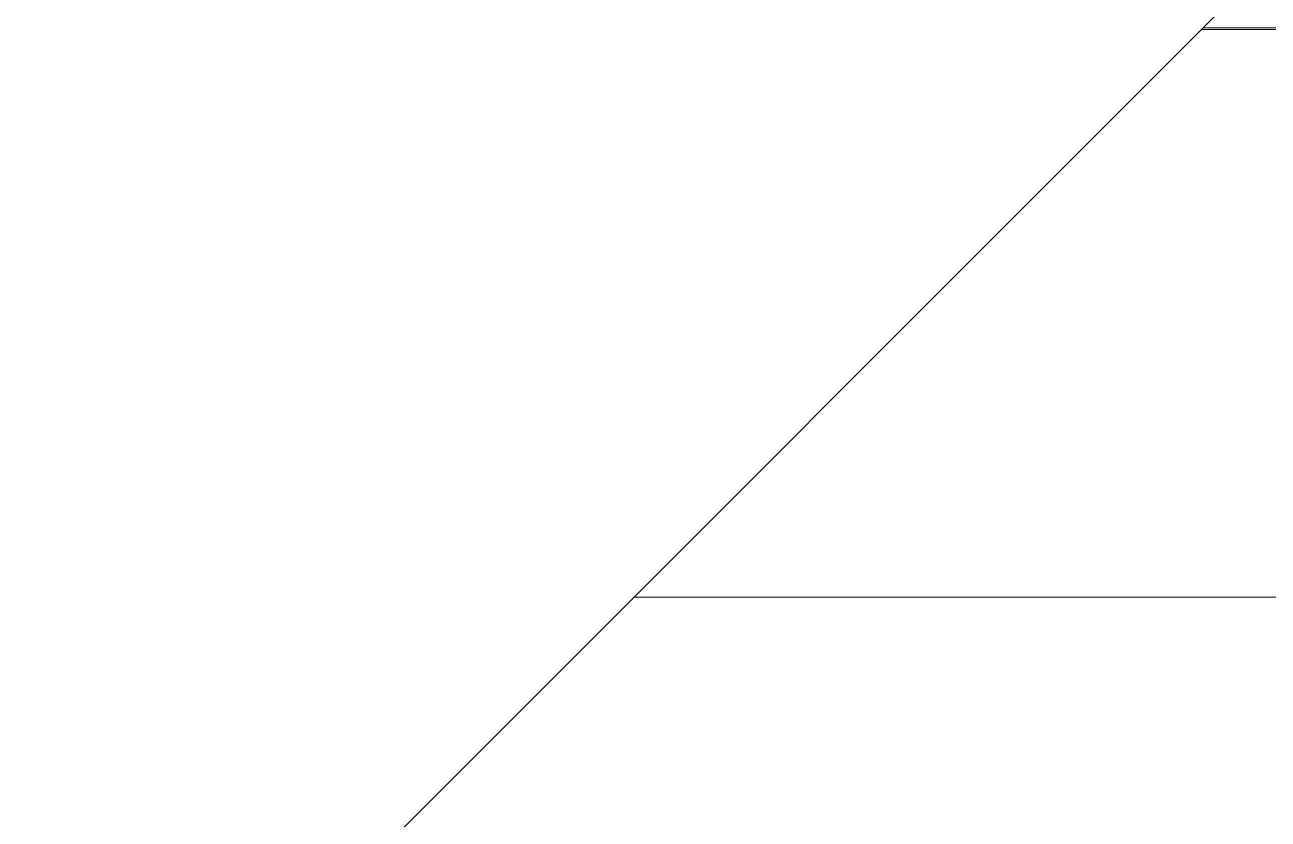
# Model space of a CAD drawing. Header units: inches. Extents: x -827 to 154, y -802 to 207.
# Drawn here: x -109.815 to -107.768, y -169.822 to -168.514 of the extents above; entities that cross this region are included whole.
import ezdxf

# ---------------------------------------------------------------- set-up
doc = ezdxf.new("R2010")
doc.units = ezdxf.units.IN
doc.header["$MEASUREMENT"] = 0
doc.layers.add('Layer0', color=7, linetype='Continuous', lineweight=9)
doc.layers.add('Shop_Sabre_RC-8_CNC_Router_skp', color=8, linetype='Continuous', lineweight=9)

# ---------------------------------------------------------------- blocks, each defined once
blk = doc.blocks.new('Shop_Sabre_RC-8_CNC_Router_skp_171-402910-Level 1')
at = {"layer": 'Layer0'}
blk.add_line((11.1225, 4.3715), (11.1225, 6.0318), dxfattribs=at)
blk.add_line((11.1225, 4.3715), (11.1225, 6.0318), dxfattribs=at)
blk = doc.blocks.new('Shop_Sabre_RC-8_CNC_Router_skp_170-402909-Level 1')
at = {"layer": 'Layer0'}
for p, q in [((1, 12.9914), (3.6285, 12.9914)), ((3.6285, 12.9914), (1, 12.9914))]:
    blk.add_line(p, q, dxfattribs=at)
at = {"rotation": 90}
blk.add_blockref('Shop_Sabre_RC-8_CNC_Router_skp_171-402910-Level 1', (7.0625, 0.9315), dxfattribs=at)
blk = doc.blocks.new('Shop_Sabre_RC-8_CNC_Router_skp_91-402830-Level 1')
at = {"layer": 'Layer0'}
blk.add_line((0, 11), (1.631, 11), dxfattribs=at)
blk.add_line((0, 11), (1.631, 11), dxfattribs=at)
blk = doc.blocks.new('Shop_Sabre_RC-8_CNC_Router_skp_86-402825-Level 1')
at = {"layer": 'Layer0'}
for p, q in [((2.5685, 8), (0, 5.4315)), ((0, 5.4315), (2.5685, 8))]:
    blk.add_line(p, q, dxfattribs=at)
blk = doc.blocks.new('Shop_Sabre_RC-8_CNC_Router_skp_79-402818-Level 1')
for name, p in [('Shop_Sabre_RC-8_CNC_Router_skp_86-402825-Level 1', (1, 4.9375)), ('Shop_Sabre_RC-8_CNC_Router_skp_91-402830-Level 1', (0, 0))]:
    blk.add_blockref(name, p)
blk = doc.blocks.new('Shop_Sabre_RC-8_CNC_Router_skp_1-402740-Level 1')
for name, p in [('Shop_Sabre_RC-8_CNC_Router_skp_79-402818-Level 1', (41.851, 24.8576)), ('Shop_Sabre_RC-8_CNC_Router_skp_170-402909-Level 1', (40.7885, 23.8011))]:
    blk.add_blockref(name, p)
blk = doc.blocks.new('Shop_Sabre_RC-8_CNC_Router_skp-402726-Level 1')
blk.add_blockref('Shop_Sabre_RC-8_CNC_Router_skp_1-402740-Level 1', (0, 0))

msp = doc.modelspace()

# ---------------------------------------------------------------- block references
at = {"layer": 'Shop_Sabre_RC-8_CNC_Router_skp', "color": 7, "rotation": 180}
msp.add_blockref('Shop_Sabre_RC-8_CNC_Router_skp-402726-Level 1', (-64.395614, -132.663924), dxfattribs=at)

doc.saveas('drawing.dxf')
